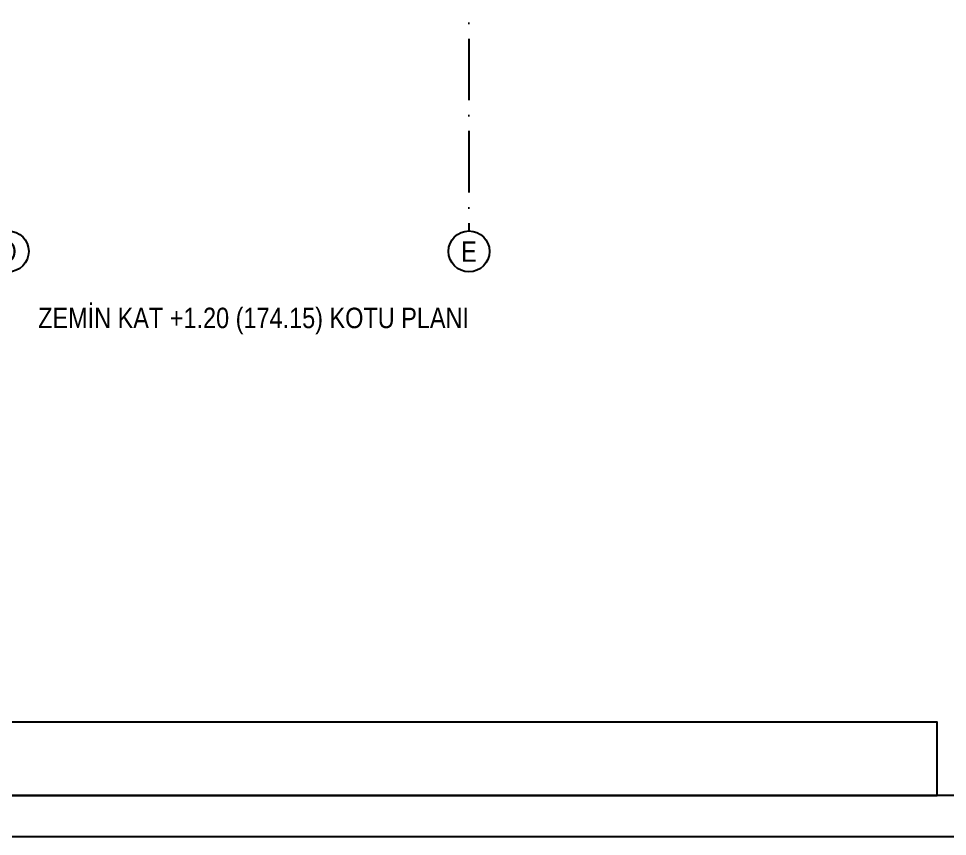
# Model space of a CAD drawing. Header units: millimetres. Extents: x 82776 to 137242, y 11666 to 27998.
# Drawn here: x 100504 to 101411, y 24998 to 25797 of the extents above; entities that cross this region are included whole.
import ezdxf
from ezdxf.enums import TextEntityAlignment as Align

# ---------------------------------------------------------------- set-up
doc = ezdxf.new("R2010")
doc.units = ezdxf.units.MM
doc.linetypes.add('ACAD_ISO10W100', pattern=[18, 12, -3, 0, -3])
for name, color, linetype in [('0_IFC_Grid', 14, 'ACAD_ISO10W100'), ('0_IFC_Grid_Text_100', 14, 'Continuous'), ('0_IFC_Legend_Viewport', 7, 'Continuous'), ('0_IFC_Text_Explanation_100', 231, 'Continuous')]:
    doc.layers.add(name, color=color, linetype=linetype)
doc.styles.add('IFC_TEXT', font='ARIALN.TTF')

# ---------------------------------------------------------------- blocks, each defined once
blk = doc.blocks.new('*U1598')
blk.add_lwpolyline([(-4076.12, 0), (-1182.83, 0), (-1182.83, 71.53), (-4076.12, 71.53)], close=True)
at = {"layer": '0_IFC_Legend_Viewport', "transparency": 33554687}
blk.add_lwpolyline([(-4076.12, 2920), (0, 2920), (0, 0), (-4076.12, 0)], close=True, dxfattribs=at)
at = {"style": 'IFC_TEXT'}
for tag, p in [('PAFTA', (-2865.09, 17.92)), ('KOT', (-1159.06, 17.96)), ('OLCEK', (-110.45, 17.91))]:
    blk.add_attdef(tag, p, '', height=35, dxfattribs=at)
blk = doc.blocks.new('0_IFC_AXIS_TEXT_100')
at = {"layer": '0_IFC_Grid_Text_100'}
blk.add_circle((0, 1000), 1000, dxfattribs=at)
at = {"layer": '0_IFC_Grid_Text_100', "style": 'IFC_TEXT'}
blk.add_attdef('AXIS_NO', text='', height=1000, dxfattribs=at).set_placement((0, 993), align=Align.MIDDLE_CENTER)
blk = doc.blocks.new('A_B1_AKS')
at = {"layer": '0_IFC_Grid', "ltscale": 5}
blk.add_lwpolyline([(2000.29835, 1775), (2000.29452, -395)], dxfattribs=at)
at = {"xscale": 0.02, "yscale": 0.02, "zscale": 0.02, "rotation": 359.9935031037731}
for p, values in [((1550.2919, -435), {'AXIS_NO': 'D'}), ((2000.2919, -435), {'AXIS_NO': 'E'})]:
    blk.add_blockref('0_IFC_AXIS_TEXT_100', p, dxfattribs=at).add_auto_attribs(values)

msp = doc.modelspace()

# ---------------------------------------------------------------- linework, layer by layer
msp.add_lwpolyline([(82776.39, 27997.56), (82776.39, 24997.56), (137241.54, 24997.56), (137241.54, 27997.56)], close=True)

# ---------------------------------------------------------------- block references
for name, p in [('*U1598', (102584.25, 25037.56)), ('A_B1_AKS', (98943.88, 25984.15))]:
    msp.add_blockref(name, p)

# ---------------------------------------------------------------- texts
at = {"layer": '0_IFC_Text_Explanation_100', "transparency": 33554687, "insert": (100944.17, 25514.15), "char_height": 20, "attachment_point": 3, "style": 'IFC_TEXT'}
msp.add_mtext_dynamic_manual_height_columns('\\pxqr;ZEMİN KAT +1.20 (174.15) KOTU PLANI', width=582.4667, gutter_width=12.5, heights=[0], dxfattribs=at)

doc.saveas('drawing.dxf')
